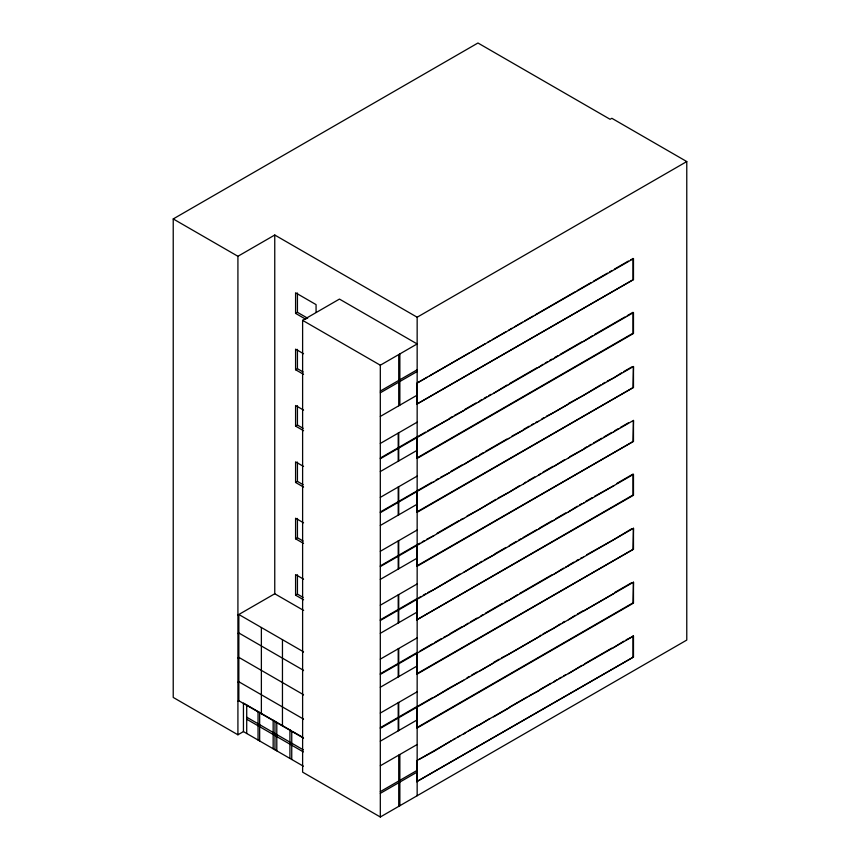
<?xml version="1.0" encoding="UTF-8"?>
<svg xmlns="http://www.w3.org/2000/svg" width="860" height="860" viewBox="0 0 860 860"><rect width="100%" height="100%" fill="white"/><g stroke="black" fill="none" stroke-linecap="round" stroke-linejoin="round"><path stroke-width="1.29" d="M303.354 766.185L243.445 731.602L237.919 734.795L173.225 697.438L173.225 218.934L477.956 43L610.105 119.293L611.836 118.293L686.774 161.562L686.774 640.066L380.313 817L302.613 772.14L302.613 320.35L339.453 299.087L417.154 343.946L380.313 365.21L302.613 320.35M173.225 218.934L237.919 256.28L274.759 235.017L417.154 317.222L686.774 161.562M316.071 312.341L316.071 304.612L295.582 292.787L295.582 313.384L297.431 312.32L307.676 318.232M303.558 353.739L295.582 349.138L295.582 369.746L297.431 368.682L303.118 371.961M303.558 410.102L295.582 405.501L295.582 426.098L297.431 425.034L303.118 428.323M380.313 391.063L417.154 369.8M380.313 392.794L417.154 371.531M417.852 382.614L427.151 377.239M429.484 375.906L469.022 353.073M471.355 351.729L485.309 343.667M487.631 342.323L489.963 340.979M492.285 339.646L506.239 331.584M508.572 330.24L512.055 328.23M514.387 326.886L522.525 322.177M524.847 320.844L532.996 316.136M535.318 314.792L574.867 291.97M577.189 290.626L591.142 282.564M593.475 281.22L607.429 273.168M609.751 271.825L612.083 270.481M614.405 269.137L628.359 261.075M630.692 259.731L633.476 258.656L633.476 279.575L416.691 404.2L416.691 383.291L633.476 258.656M380.313 416.433L417.154 395.159M416.691 404.2L633.476 279.575M303.558 466.453L295.582 461.852L295.582 482.46L297.431 481.396L303.118 484.685M380.313 443.448L417.154 422.174M380.313 458.047L417.154 436.772M380.313 458.745L633.476 312.578L633.476 333.497L417.154 458.391L416.691 437.213L425.539 432.096M427.753 430.817L449.253 418.938M449.898 418.035L452.123 416.756M454.338 415.477L464.217 410.306M464.862 409.392L475.967 402.985M479.837 400.76L482.051 399.47M484.266 398.191L486.491 396.911M488.706 395.632L490.931 394.353M507.002 385.065L493.608 393.332M509.765 383.474L536.93 367.79M543.015 364.274L538.5 367.413M545.24 362.995L547.454 361.716M549.68 360.437L551.894 359.147M554.657 357.556L557.979 355.631M560.204 354.352L581.822 341.871M592.346 335.798L583.392 341.495M594.572 334.508L624.941 316.974M627.241 315.642L633.014 312.32L633.014 333.228L416.691 458.122M380.313 471.549L417.154 450.285M303.558 522.815L295.582 518.214L295.582 538.812L297.431 537.747L303.118 541.037M380.313 497.37L417.154 476.096M380.313 511.969L432.182 482.191M436.052 479.955L438.267 478.676M440.481 477.397L449.253 472.86M451.016 471.312L462.11 464.916M477.074 456.273L463.68 464.54M479.837 454.682L483.159 452.758M485.384 451.478L507.002 438.998M511.979 436.117L523.536 429.978M523.611 429.398L529.158 426.194M531.383 424.915L533.598 423.636M535.823 422.357L538.5 421.335M541.908 418.841L544.122 417.562M546.347 416.272L553.464 412.703M568.503 403.48L583.392 395.417M600.656 384.925L583.929 395.106M602.871 383.635L605.096 382.356M607.311 381.077L613.32 378.142M621.479 372.896L613.857 377.83M623.779 371.574L631.863 366.908M380.313 512.667L633.476 366.51L633.476 387.419L417.154 512.313M380.313 525.471L417.154 504.207M237.919 615.029L274.759 593.765L303.634 610.439M633.476 387.419L416.691 512.044L417.154 491.404M303.558 579.167L295.582 574.566L295.582 595.174L297.431 594.109L303.118 597.399M237.919 633.519L238.844 632.981L303.537 670.338L302.613 670.864M380.313 551.292L417.154 530.029M380.313 565.891L417.154 544.627M417.799 544.423L420.013 543.144M422.217 541.865L424.431 540.585M426.646 539.306L433.752 535.737M437.16 533.243L458.778 520.762M461.003 519.472L463.68 518.462M467.087 515.957L478.644 509.819M495.908 499.327L479.181 509.507M498.123 498.037L508.572 492.543M519.741 485.556L509.109 492.232M525.836 482.041L523.536 483.9M528.051 480.762L534.705 476.924M540.8 473.409L538.5 475.268M543.015 472.118L553.001 466.356M564.644 459.638L554.001 466.313M569.621 456.767L583.929 449.027M584.585 448.125L586.799 446.845M589.025 445.566L591.239 444.287M593.454 442.997L601.763 438.202M603.989 436.923L611.75 432.44M614.556 430.817L618.017 428.817M620.329 427.495L628.402 422.83M380.313 566.589L633.476 420.433L633.476 441.341L417.154 566.235L417.154 545.326M237.919 657.911L238.844 657.373L303.537 694.719L302.613 695.256M380.313 579.393L417.154 558.129M416.691 565.977L633.476 441.341M237.919 682.292L238.844 681.765L303.537 719.111L302.613 719.648M380.313 605.214L417.154 583.951M302.613 652.385L303.537 651.848L238.844 614.502L238.844 700.76L303.537 738.116L302.613 738.643M237.919 701.298L238.844 700.76M380.313 619.813L417.154 598.549M418.906 597.7L421.11 596.432M423.324 595.152L425.539 593.873M427.753 592.594L433.752 589.659M459.885 574.039L434.289 589.347M478.181 563.483L463.68 572.384M479.837 562.526L482.051 561.247M484.266 559.967L494.145 554.797M494.801 553.883L505.895 547.487M509.765 545.251L516.419 541.402M518.634 540.123L520.859 538.844M523.073 537.564L536.93 529.567M539.693 527.965L551.894 520.923M555.764 518.688L565.751 512.925M577.383 506.207L568.428 511.904M579.608 504.927L581.822 503.648M585.692 501.412L592.346 497.564M594.572 496.284L613.857 485.674M616.867 483.417L633.014 474.086L633.014 495.005L416.691 619.899L417.154 599.248M380.313 620.511L633.476 474.354L633.476 495.263L416.691 619.899M380.313 633.315L417.154 612.051M380.313 659.136L417.154 637.873M380.313 673.735L417.154 652.471M420.013 650.988L432.182 643.957M434.934 642.366L441.599 638.529M443.814 637.249L449.253 634.637M449.898 633.734L462.11 626.682M468.195 623.167L463.68 626.306M470.42 621.887L477.074 618.039M480.944 615.814L483.159 614.524M485.384 613.245L502.562 603.322M504.777 602.043L507.002 600.764M517.526 594.69L508.572 600.387M519.741 593.411L551.894 574.846M563.526 568.127L554.001 574.158M565.751 566.847L568.428 565.837M568.503 565.257L574.061 562.053M576.275 560.774L578.49 559.484M580.715 558.204L583.392 557.194M586.799 554.689L613.32 539.908M631.863 528.674L613.857 539.596M380.313 674.433L633.476 528.276L633.476 549.196L417.154 674.089L417.154 653.17M380.313 687.247L417.154 665.973M416.691 673.821L633.476 549.196M380.313 713.058L417.154 691.795M380.313 727.667L417.154 706.393M416.691 727.743L633.014 602.849L633.476 582.198L633.476 603.118L417.154 728.011L416.691 706.834L432.182 697.89M448.791 688.29L433.752 697.514M449.898 687.656L463.68 680.228M467.087 677.734L469.302 676.454M471.527 675.175L477.074 671.972M493.683 662.372L499.23 659.168M501.455 657.889L508.572 654.309M540.8 635.174L539.037 636.722M543.015 633.895L553.464 628.391M560.204 623.973L554.001 628.079M562.418 622.694L564.644 621.414M575.168 615.33L568.428 619.759M577.383 614.051L582.929 610.847M614.556 592.594L631.863 582.596M380.313 728.366L633.476 582.198M380.313 741.169L417.154 719.906M380.313 765.776L417.154 744.513M418.906 759.477L433.752 751.436M451.016 740.933L434.289 751.124M453.231 739.654L455.445 738.375M457.671 737.095L459.885 735.816M465.98 732.301L463.68 734.161M468.195 731.011L478.181 725.249M489.813 718.53L479.181 725.206M509.765 707.017L526.943 697.095M529.158 695.815L539.037 690.644M539.693 689.741L550.787 683.334M554.657 681.099L556.871 679.819M559.097 678.54L561.311 677.261M563.526 675.971L565.751 674.692M581.822 665.414L568.428 673.681M584.585 663.823L611.75 648.139M623.779 641.184L613.32 647.763M626.091 639.851L633.476 636.12L633.476 657.04L416.691 781.665L416.691 760.756L633.476 636.12M380.313 791.63L417.154 770.366M380.313 793.361L417.154 772.097M416.691 781.665L633.476 657.04M633.476 366.51L633.014 387.15M554.001 358.459L553.464 358.781M633.476 420.433L633.014 441.083M568.428 404.06L554.001 412.392M613.857 431.752L613.32 432.064M509.109 384.377L508.572 384.7M479.181 401.663L478.644 401.975M568.965 457.671L568.428 457.982M295.582 313.384L305.827 319.296M509.109 438.31L508.572 438.621M633.476 528.276L633.014 548.927M583.929 502.96L583.392 503.272M479.181 455.585L478.644 455.897M295.582 369.746L303.558 374.347M554.001 520.236L553.464 520.547M539.037 528.879L538.5 529.19M434.289 481.503L433.752 481.815M613.857 593.529L583.929 610.804M509.109 546.154L508.572 546.465M295.582 426.098L303.558 430.699M295.582 482.46L303.558 487.061M538.5 637.034L509.109 653.998M583.929 664.726L583.392 665.038M479.181 617.362L478.644 617.673M554.001 682.001L553.464 682.324M295.582 538.812L303.558 543.413M493.608 662.952L479.181 671.284M434.289 643.28L433.752 643.592M509.109 707.93L493.608 716.875M295.582 595.174L303.558 599.775M292.905 731.645L303.354 737.676M246.712 717.197L303.354 749.888M246.712 719.229L303.354 751.93M633.014 258.398L633.014 279.306M633.014 635.862L633.014 656.771M417.154 317.222L417.154 795.736M399.857 353.922L399.857 405.146M399.857 754.5L399.857 805.712M398.728 354.578L398.728 405.791M398.728 432.806L398.728 460.917M398.728 486.738L398.728 514.839M398.728 540.66L398.728 568.761M398.728 594.582L398.728 622.683M398.728 648.505L398.728 676.616M398.728 702.426L398.728 730.538M398.728 755.144L398.728 806.368M398.212 433.107L398.212 461.207M398.212 487.029L398.212 515.14M398.212 540.951L398.212 569.062M398.212 594.884L398.212 622.984M398.212 648.805L398.212 676.906M398.212 702.727L398.212 730.828M380.313 365.21L380.313 817M297.431 293.002L297.431 312.32M297.431 349.364L297.431 368.682M297.431 405.726L297.431 425.034M297.431 462.078L297.431 481.396M297.431 518.44L297.431 537.747M297.431 574.792L297.431 594.109M291.744 759.487L291.744 730.978L243.445 703.093L243.445 731.602M289.917 729.914L289.917 758.434M282.456 639.679L282.456 725.947M276.802 722.346L276.802 750.855M274.974 721.293L274.974 749.802M274.759 235.017L274.759 593.765M273.157 720.239L273.157 748.759M261.375 627.51L261.375 713.779M259.655 712.445L259.655 740.954M258.054 711.521L258.054 740.03M246.712 704.974L246.712 733.483M237.919 256.28L237.919 734.795"/></g></svg>
